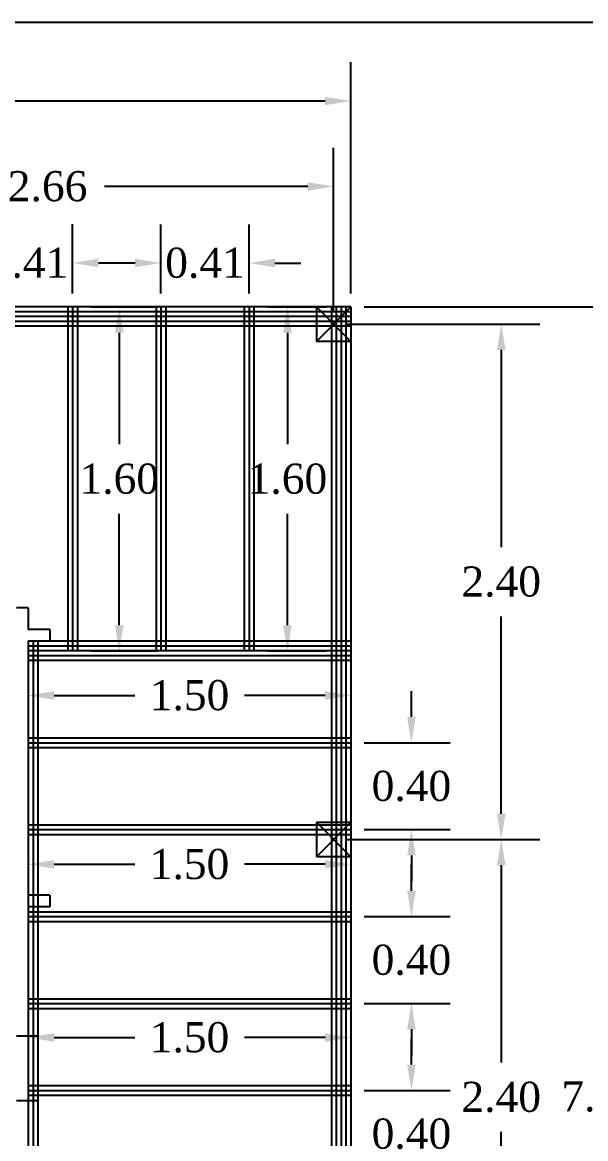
# Model space of a CAD drawing. Header units: inches. Extents: x 86794 to 87086, y 41803 to 41823.
# Drawn here: x 86866.95 to 86869.57, y 41816.95 to 41822.14 of the extents above; entities that cross this region are included whole.
import ezdxf

# ---------------------------------------------------------------- set-up
doc = ezdxf.new("R2010")
doc.units = ezdxf.units.IN
doc.header["$MEASUREMENT"] = 0
doc.styles.get("Standard").update_dxf_attribs({"font": 'times.ttf'})
doc.dimstyles.get("Standard").update_dxf_attribs({"dimtxt": 0.14, "dimasz": 0.12, "dimexe": 0.18, "dimexo": 0.0625, "dimgap": 0.09, "dimtad": 0, "dimtih": 1, "dimtoh": 1, "dimzin": 0, "dimdsep": 46, "dimtxsty": 'Standard', "dimcen": 0.09, "dimadec": 0, "dimazin": 0, "dimtfac": 1, "dimtofl": 0, "dimtmove": 0, "dimatfit": 3, "dimfxl": 1, "dimtolj": 1, "dimtzin": 0, "dimarcsym": 0})

# ---------------------------------------------------------------- blocks, each defined once
blk = doc.blocks.new('*D29')
at = {"color": 0, "lineweight": -2, "ltscale": 0.006, "transparency": 16777216}
for p, q in [((86868.7601, 41817.2928), (86868.7601, 41817.4128)), ((86868.5409, 41817.1728), (86868.9401, 41817.1728)), ((86868.5409, 41816.7685), (86868.9401, 41816.7685)), ((86868.7601, 41816.6485), (86868.7601, 41816.5285))]:
    blk.add_line(p, q, dxfattribs=at)
at = {"color": 0, "ltscale": 0.006, "transparency": 16777216}
for points in [[(86868.7401, 41817.2928), (86868.7801, 41817.2928), (86868.7601, 41817.1728)], [(86868.7401, 41816.6485), (86868.7801, 41816.6485), (86868.7601, 41816.7685)]]:
    blk.add_solid(points, dxfattribs=at)
at = {"layer": 'Defpoints', "color": 0, "ltscale": 0.006, "transparency": 16777216}
for p in [(86868.4784, 41817.1728), (86868.7601, 41817.1728), (86868.4784, 41816.7685)]:
    blk.add_point(p, dxfattribs=at)
at = {"color": 0, "ltscale": 0.006, "transparency": 16777216, "insert": (86868.7601, 41816.9707), "char_height": 0.14, "attachment_point": 5}
blk.add_mtext('\\A1;0.40', dxfattribs=at)
blk = doc.blocks.new('*D30')
at = {"color": 0, "lineweight": -2, "ltscale": 0.006, "transparency": 16777216}
for p, q in [((86868.7601, 41818.1014), (86868.7601, 41818.2214)), ((86868.5409, 41817.9814), (86868.9401, 41817.9814)), ((86868.5409, 41817.5771), (86868.9401, 41817.5771)), ((86868.7601, 41817.4571), (86868.7601, 41817.3371))]:
    blk.add_line(p, q, dxfattribs=at)
at = {"color": 0, "ltscale": 0.006, "transparency": 16777216}
for points in [[(86868.7401, 41818.1014), (86868.7801, 41818.1014), (86868.7601, 41817.9814)], [(86868.7401, 41817.4571), (86868.7801, 41817.4571), (86868.7601, 41817.5771)]]:
    blk.add_solid(points, dxfattribs=at)
at = {"layer": 'Defpoints', "color": 0, "ltscale": 0.006, "transparency": 16777216}
for p in [(86868.4784, 41817.9814), (86868.7601, 41817.9814), (86868.4784, 41817.5771)]:
    blk.add_point(p, dxfattribs=at)
at = {"color": 0, "ltscale": 0.006, "transparency": 16777216, "insert": (86868.7601, 41817.7792), "char_height": 0.14, "attachment_point": 5}
blk.add_mtext('\\A1;0.40', dxfattribs=at)
blk = doc.blocks.new('*D31')
at = {"color": 0, "lineweight": -2, "ltscale": 0.006, "transparency": 16777216}
for p, q in [((86868.7601, 41818.91), (86868.7601, 41819.03)), ((86868.5409, 41818.79), (86868.9401, 41818.79)), ((86868.5409, 41818.3857), (86868.9401, 41818.3857)), ((86868.7601, 41818.2657), (86868.7601, 41818.1457))]:
    blk.add_line(p, q, dxfattribs=at)
at = {"color": 0, "ltscale": 0.006, "transparency": 16777216}
for points in [[(86868.7401, 41818.91), (86868.7801, 41818.91), (86868.7601, 41818.79)], [(86868.7401, 41818.2657), (86868.7801, 41818.2657), (86868.7601, 41818.3857)]]:
    blk.add_solid(points, dxfattribs=at)
at = {"layer": 'Defpoints', "color": 0, "ltscale": 0.006, "transparency": 16777216}
for p in [(86868.4784, 41818.79), (86868.7601, 41818.79), (86868.4784, 41818.3857)]:
    blk.add_point(p, dxfattribs=at)
at = {"color": 0, "ltscale": 0.006, "transparency": 16777216, "insert": (86868.7601, 41818.5878), "char_height": 0.14, "attachment_point": 5}
blk.add_mtext('\\A1;0.40', dxfattribs=at)
blk = doc.blocks.new('*D32')
at = {"color": 0, "lineweight": -2, "ltscale": 0.006, "transparency": 16777216}
for p, q in [((86868.0905, 41820.8167), (86868.3637, 41820.8167)), ((86868.1837, 41820.6967), (86868.1837, 41820.1782)), ((86868.1837, 41819.3367), (86868.1837, 41819.8553)), ((86868.0905, 41819.2167), (86868.3637, 41819.2167))]:
    blk.add_line(p, q, dxfattribs=at)
at = {"color": 0, "ltscale": 0.006, "transparency": 16777216}
for points in [[(86868.1637, 41820.6967), (86868.2037, 41820.6967), (86868.1837, 41820.8167)], [(86868.1637, 41819.3367), (86868.2037, 41819.3367), (86868.1837, 41819.2167)]]:
    blk.add_solid(points, dxfattribs=at)
at = {"layer": 'Defpoints', "color": 0, "ltscale": 0.006, "transparency": 16777216}
for p in [(86868.028, 41820.8167), (86868.028, 41819.2167), (86868.1837, 41819.2167)]:
    blk.add_point(p, dxfattribs=at)
at = {"color": 0, "ltscale": 0.006, "transparency": 16777216, "insert": (86868.1837, 41820.0167), "char_height": 0.14, "attachment_point": 5}
blk.add_mtext('\\A1;1.60', dxfattribs=at)
blk = doc.blocks.new('*D33')
at = {"color": 0, "lineweight": -2, "ltscale": 0.006, "transparency": 16777216}
for p, q in [((86867.2698, 41820.8167), (86867.5817, 41820.8167)), ((86867.4017, 41820.6967), (86867.4017, 41820.1782)), ((86867.4017, 41819.3367), (86867.4017, 41819.8553)), ((86867.2698, 41819.2167), (86867.5817, 41819.2167))]:
    blk.add_line(p, q, dxfattribs=at)
at = {"color": 0, "ltscale": 0.006, "transparency": 16777216}
for points in [[(86867.3817, 41820.6967), (86867.4217, 41820.6967), (86867.4017, 41820.8167)], [(86867.3817, 41819.3367), (86867.4217, 41819.3367), (86867.4017, 41819.2167)]]:
    blk.add_solid(points, dxfattribs=at)
at = {"layer": 'Defpoints', "color": 0, "ltscale": 0.006, "transparency": 16777216}
for p in [(86867.2073, 41820.8167), (86867.4017, 41820.8167), (86867.2073, 41819.2167)]:
    blk.add_point(p, dxfattribs=at)
at = {"color": 0, "ltscale": 0.006, "transparency": 16777216, "insert": (86867.4017, 41820.0167), "char_height": 0.14, "attachment_point": 5}
blk.add_mtext('\\A1;1.60', dxfattribs=at)
blk = doc.blocks.new('*D47')
at = {"color": 0, "lineweight": -2, "ltscale": 0.006, "transparency": 16777216}
for p, q in [((86866.7744, 41820.8792), (86866.7744, 41821.2013)), ((86867.1848, 41820.8792), (86867.1848, 41821.2013)), ((86866.6544, 41821.0213), (86866.5344, 41821.0213)), ((86867.3048, 41821.0213), (86867.4248, 41821.0213))]:
    blk.add_line(p, q, dxfattribs=at)
at = {"color": 0, "ltscale": 0.006, "transparency": 16777216}
for points in [[(86866.6544, 41821.0413), (86866.6544, 41821.0013), (86866.7744, 41821.0213)], [(86867.3048, 41821.0413), (86867.3048, 41821.0013), (86867.1848, 41821.0213)]]:
    blk.add_solid(points, dxfattribs=at)
at = {"layer": 'Defpoints', "color": 0, "ltscale": 0.006, "transparency": 16777216}
for p in [(86867.1848, 41821.0213), (86866.7744, 41820.8167), (86867.1848, 41820.8167)]:
    blk.add_point(p, dxfattribs=at)
at = {"color": 0, "ltscale": 0.006, "transparency": 16777216, "insert": (86866.9796, 41821.0213), "char_height": 0.14, "attachment_point": 5}
blk.add_mtext('\\A1;0.41', dxfattribs=at)
blk = doc.blocks.new('*D48')
at = {"color": 0, "lineweight": -2, "ltscale": 0.006, "transparency": 16777216}
for p, q in [((86867.5952, 41820.8792), (86867.5952, 41821.2009)), ((86868.0055, 41820.8792), (86868.0055, 41821.2009)), ((86867.4752, 41821.0209), (86867.3552, 41821.0209)), ((86868.1255, 41821.0209), (86868.2455, 41821.0209))]:
    blk.add_line(p, q, dxfattribs=at)
at = {"color": 0, "ltscale": 0.006, "transparency": 16777216}
for points in [[(86867.4752, 41821.0409), (86867.4752, 41821.0009), (86867.5952, 41821.0209)], [(86868.1255, 41821.0409), (86868.1255, 41821.0009), (86868.0055, 41821.0209)]]:
    blk.add_solid(points, dxfattribs=at)
at = {"layer": 'Defpoints', "color": 0, "ltscale": 0.006, "transparency": 16777216}
for p in [(86868.0055, 41821.0209), (86867.5952, 41820.8167), (86868.0055, 41820.8167)]:
    blk.add_point(p, dxfattribs=at)
at = {"color": 0, "ltscale": 0.006, "transparency": 16777216, "insert": (86867.8004, 41821.0209), "char_height": 0.14, "attachment_point": 5}
blk.add_mtext('\\A1;0.41', dxfattribs=at)
blk = doc.blocks.new('*D52')
at = {"color": 0, "lineweight": -2, "ltscale": 0.006, "transparency": 16777216}
for p, q in [((86865.7384, 41820.7992), (86865.7384, 41821.557)), ((86868.3984, 41820.7992), (86868.3984, 41821.557)), ((86865.8584, 41821.377), (86866.8038, 41821.377)), ((86868.2784, 41821.377), (86867.3331, 41821.377))]:
    blk.add_line(p, q, dxfattribs=at)
at = {"color": 0, "ltscale": 0.006, "transparency": 16777216}
for points in [[(86865.8584, 41821.397), (86865.8584, 41821.357), (86865.7384, 41821.377)], [(86868.2784, 41821.397), (86868.2784, 41821.357), (86868.3984, 41821.377)]]:
    blk.add_solid(points, dxfattribs=at)
at = {"layer": 'Defpoints', "color": 0, "ltscale": 0.006, "transparency": 16777216}
for p in [(86868.3984, 41821.377), (86865.7384, 41820.7367), (86868.3984, 41820.7367)]:
    blk.add_point(p, dxfattribs=at)
at = {"color": 0, "ltscale": 0.006, "transparency": 16777216, "insert": (86867.0684, 41821.377), "char_height": 0.14, "attachment_point": 5}
blk.add_mtext('\\A1;2.66', dxfattribs=at)
blk = doc.blocks.new('*D53')
at = {"color": 0, "lineweight": -2, "ltscale": 0.006, "transparency": 16777216}
for p, q in [((86857.6784, 41820.8792), (86857.6784, 41821.9544)), ((86868.4784, 41820.8792), (86868.4784, 41821.9544)), ((86857.7984, 41821.7744), (86862.7717, 41821.7744)), ((86868.3584, 41821.7744), (86863.3852, 41821.7744))]:
    blk.add_line(p, q, dxfattribs=at)
at = {"color": 0, "ltscale": 0.006, "transparency": 16777216}
for points in [[(86857.7984, 41821.7944), (86857.7984, 41821.7544), (86857.6784, 41821.7744)], [(86868.3584, 41821.7944), (86868.3584, 41821.7544), (86868.4784, 41821.7744)]]:
    blk.add_solid(points, dxfattribs=at)
at = {"layer": 'Defpoints', "color": 0, "ltscale": 0.006, "transparency": 16777216}
for p in [(86868.4784, 41821.7744), (86857.6784, 41820.8167), (86868.4784, 41820.8167)]:
    blk.add_point(p, dxfattribs=at)
at = {"color": 0, "ltscale": 0.006, "transparency": 16777216, "insert": (86863.0784, 41821.7744), "char_height": 0.14, "attachment_point": 5}
blk.add_mtext('\\A1;10.80', dxfattribs=at)
blk = doc.blocks.new('*D64')
at = {"color": 0, "lineweight": -2, "ltscale": 0.006, "transparency": 16777216}
for p, q in [((86868.4609, 41820.7367), (86869.3577, 41820.7367)), ((86869.1777, 41820.6167), (86869.1777, 41819.6998)), ((86869.1777, 41818.4601), (86869.1777, 41819.377)), ((86868.4609, 41818.3401), (86869.3577, 41818.3401))]:
    blk.add_line(p, q, dxfattribs=at)
at = {"color": 0, "ltscale": 0.006, "transparency": 16777216}
for points in [[(86869.1577, 41820.6167), (86869.1977, 41820.6167), (86869.1777, 41820.7367)], [(86869.1577, 41818.4601), (86869.1977, 41818.4601), (86869.1777, 41818.3401)]]:
    blk.add_solid(points, dxfattribs=at)
at = {"layer": 'Defpoints', "color": 0, "ltscale": 0.006, "transparency": 16777216}
for p in [(86868.3984, 41820.7367), (86868.3984, 41818.3401), (86869.1777, 41818.3401)]:
    blk.add_point(p, dxfattribs=at)
at = {"color": 0, "ltscale": 0.006, "transparency": 16777216, "insert": (86869.1777, 41819.5384), "char_height": 0.14, "attachment_point": 5}
blk.add_mtext('\\A1;2.40', dxfattribs=at)
blk = doc.blocks.new('*D65')
at = {"color": 0, "lineweight": -2, "ltscale": 0.006, "transparency": 16777216}
for p, q in [((86868.4609, 41818.3401), (86869.3577, 41818.3401)), ((86869.1777, 41818.2201), (86869.1777, 41817.3032)), ((86869.1777, 41816.0634), (86869.1777, 41816.9803)), ((86868.4609, 41815.9434), (86869.3577, 41815.9434))]:
    blk.add_line(p, q, dxfattribs=at)
at = {"color": 0, "ltscale": 0.006, "transparency": 16777216}
for points in [[(86869.1577, 41818.2201), (86869.1977, 41818.2201), (86869.1777, 41818.3401)], [(86869.1577, 41816.0634), (86869.1977, 41816.0634), (86869.1777, 41815.9434)]]:
    blk.add_solid(points, dxfattribs=at)
at = {"layer": 'Defpoints', "color": 0, "ltscale": 0.006, "transparency": 16777216}
for p in [(86868.3984, 41818.3401), (86869.1777, 41818.3401), (86868.3984, 41815.9434)]:
    blk.add_point(p, dxfattribs=at)
at = {"color": 0, "ltscale": 0.006, "transparency": 16777216, "insert": (86869.1777, 41817.1417), "char_height": 0.14, "attachment_point": 5}
blk.add_mtext('\\A1;2.40', dxfattribs=at)
blk = doc.blocks.new('*D67')
at = {"color": 0, "lineweight": -2, "ltscale": 0.006, "transparency": 16777216}
for p, q in [((86868.5409, 41820.8167), (86869.8225, 41820.8167)), ((86869.6425, 41820.6967), (86869.6425, 41817.3057)), ((86869.6425, 41813.5917), (86869.6425, 41816.9828)), ((86868.5409, 41813.4717), (86869.8225, 41813.4717))]:
    blk.add_line(p, q, dxfattribs=at)
at = {"color": 0, "ltscale": 0.006, "transparency": 16777216}
for points in [[(86869.6225, 41820.6967), (86869.6625, 41820.6967), (86869.6425, 41820.8167)], [(86869.6225, 41813.5917), (86869.6625, 41813.5917), (86869.6425, 41813.4717)]]:
    blk.add_solid(points, dxfattribs=at)
at = {"layer": 'Defpoints', "color": 0, "ltscale": 0.006, "transparency": 16777216}
for p in [(86868.4784, 41820.8167), (86869.6425, 41820.8167), (86868.4784, 41813.4717)]:
    blk.add_point(p, dxfattribs=at)
at = {"color": 0, "ltscale": 0.006, "transparency": 16777216, "insert": (86869.6425, 41817.1442), "char_height": 0.14, "attachment_point": 5}
blk.add_mtext('\\A1;7.35', dxfattribs=at)
blk = doc.blocks.new('*D84')
at = {"color": 0, "lineweight": -2, "ltscale": 0.006, "transparency": 16777216}
for p, q in [((86866.9784, 41817.4921), (86866.9784, 41817.239)), ((86868.4784, 41817.4921), (86868.4784, 41817.239)), ((86867.0984, 41817.419), (86867.4734, 41817.419)), ((86868.3584, 41817.419), (86867.9835, 41817.419))]:
    blk.add_line(p, q, dxfattribs=at)
at = {"color": 0, "ltscale": 0.006, "transparency": 16777216}
for points in [[(86867.0984, 41817.439), (86867.0984, 41817.399), (86866.9784, 41817.419)], [(86868.3584, 41817.439), (86868.3584, 41817.399), (86868.4784, 41817.419)]]:
    blk.add_solid(points, dxfattribs=at)
at = {"layer": 'Defpoints', "color": 0, "ltscale": 0.006, "transparency": 16777216}
for p in [(86866.9784, 41817.5546), (86868.4784, 41817.5546), (86868.4784, 41817.419)]:
    blk.add_point(p, dxfattribs=at)
at = {"color": 0, "ltscale": 0.006, "transparency": 16777216, "insert": (86867.7284, 41817.419), "char_height": 0.14, "attachment_point": 5}
blk.add_mtext('\\A1;1.50', dxfattribs=at)
blk = doc.blocks.new('*D85')
at = {"color": 0, "lineweight": -2, "ltscale": 0.006, "transparency": 16777216}
for p, q in [((86866.9784, 41818.3007), (86866.9784, 41818.0445)), ((86868.4784, 41818.3007), (86868.4784, 41818.0445)), ((86867.0984, 41818.2245), (86867.4734, 41818.2245)), ((86868.3584, 41818.2245), (86867.9835, 41818.2245))]:
    blk.add_line(p, q, dxfattribs=at)
at = {"color": 0, "ltscale": 0.006, "transparency": 16777216}
for points in [[(86867.0984, 41818.2445), (86867.0984, 41818.2045), (86866.9784, 41818.2245)], [(86868.3584, 41818.2445), (86868.3584, 41818.2045), (86868.4784, 41818.2245)]]:
    blk.add_solid(points, dxfattribs=at)
at = {"layer": 'Defpoints', "color": 0, "ltscale": 0.006, "transparency": 16777216}
for p in [(86866.9784, 41818.3632), (86868.4784, 41818.3632), (86868.4784, 41818.2245)]:
    blk.add_point(p, dxfattribs=at)
at = {"color": 0, "ltscale": 0.006, "transparency": 16777216, "insert": (86867.7284, 41818.2245), "char_height": 0.14, "attachment_point": 5}
blk.add_mtext('\\A1;1.50', dxfattribs=at)
blk = doc.blocks.new('*D86')
at = {"color": 0, "lineweight": -2, "ltscale": 0.006, "transparency": 16777216}
for p, q in [((86866.9784, 41819.1092), (86866.9784, 41818.8298)), ((86868.4784, 41819.1092), (86868.4784, 41818.8298)), ((86867.0984, 41819.0098), (86867.4734, 41819.0098)), ((86868.3584, 41819.0098), (86867.9835, 41819.0098))]:
    blk.add_line(p, q, dxfattribs=at)
at = {"color": 0, "ltscale": 0.006, "transparency": 16777216}
for points in [[(86867.0984, 41819.0298), (86867.0984, 41818.9898), (86866.9784, 41819.0098)], [(86868.3584, 41819.0298), (86868.3584, 41818.9898), (86868.4784, 41819.0098)]]:
    blk.add_solid(points, dxfattribs=at)
at = {"layer": 'Defpoints', "color": 0, "ltscale": 0.006, "transparency": 16777216}
for p in [(86866.9784, 41819.1717), (86868.4784, 41819.1717), (86868.4784, 41819.0098)]:
    blk.add_point(p, dxfattribs=at)
at = {"color": 0, "ltscale": 0.006, "transparency": 16777216, "insert": (86867.7284, 41819.0098), "char_height": 0.14, "attachment_point": 5}
blk.add_mtext('\\A1;1.50', dxfattribs=at)

msp = doc.modelspace()

# ---------------------------------------------------------------- linework, layer by layer
for p, q in [((86851.4345, 41822.1404), (86878.7719, 41822.1404)), ((86868.4784, 41820.8167), (86857.6784, 41820.8167)), ((86868.4784, 41820.7942), (86857.6784, 41820.7942)), ((86868.4784, 41820.7717), (86857.6784, 41820.7717)), ((86868.3184, 41820.8167), (86868.3184, 41820.6567)), ((86868.3884, 41820.8167), (86868.3884, 41813.4717)), ((86868.4109, 41820.8167), (86868.4109, 41813.4717)), ((86868.4334, 41820.8167), (86868.4334, 41813.4717)), ((86868.4559, 41820.8167), (86868.4559, 41813.4717)), ((86868.4784, 41820.8167), (86868.4784, 41813.4717)), ((86868.4784, 41820.7492), (86857.6784, 41820.7492)), ((86868.4784, 41820.7267), (86857.6784, 41820.7267)), ((86868.4784, 41820.6567), (86868.3184, 41820.6567)), ((86866.9784, 41819.4167), (86866.9234, 41819.4167)), ((86866.9784, 41819.4167), (86866.9784, 41819.3167)), ((86867.0784, 41819.3167), (86866.9784, 41819.3167)), ((86867.0784, 41819.3167), (86867.0784, 41819.2617)), ((86868.4784, 41819.2617), (86866.9784, 41819.2617)), ((86866.9784, 41819.2617), (86866.9784, 41813.4717)), ((86868.4784, 41819.2392), (86866.9784, 41819.2392)), ((86868.4784, 41819.2167), (86866.9784, 41819.2167)), ((86867.0009, 41819.2617), (86867.0009, 41813.4717)), ((86867.0234, 41819.2617), (86867.0234, 41813.4717)), ((86868.4784, 41819.1942), (86866.9784, 41819.1942)), ((86868.4784, 41819.1717), (86866.9784, 41819.1717)), ((86866.9784, 41818.8125), (86868.4784, 41818.8125)), ((86866.9784, 41818.79), (86868.4784, 41818.79)), ((86866.9784, 41818.7675), (86868.4784, 41818.7675)), ((86866.9784, 41818.4082), (86868.4784, 41818.4082)), ((86866.9784, 41818.3857), (86868.4784, 41818.3857)), ((86868.3184, 41818.4201), (86868.3184, 41818.2601)), ((86866.9784, 41818.3632), (86868.4784, 41818.3632)), ((86867.0784, 41818.0817), (86866.9784, 41818.0817)), ((86867.0784, 41818.0817), (86867.0784, 41818.0267)), ((86867.0784, 41818.0267), (86866.9784, 41818.0267)), ((86866.9784, 41818.0039), (86868.4784, 41818.0039)), ((86866.9784, 41817.9814), (86868.4784, 41817.9814)), ((86866.9784, 41817.9589), (86868.4784, 41817.9589)), ((86866.9784, 41817.5996), (86868.4784, 41817.5996)), ((86866.9784, 41817.5771), (86868.4784, 41817.5771)), ((86866.9784, 41817.5546), (86868.4784, 41817.5546)), ((86866.9784, 41817.1953), (86868.4784, 41817.1953)), ((86866.9784, 41817.1728), (86868.4784, 41817.1728)), ((86866.9784, 41817.1728), (86868.4784, 41817.1728)), ((86866.9784, 41817.1503), (86868.4784, 41817.1503))]:
    msp.add_line(p, q)
at = {"ltscale": 0.006}
for p, q in [((86867.1623, 41820.8167), (86867.1623, 41819.2167)), ((86867.1848, 41820.8167), (86867.1848, 41819.2167)), ((86867.2073, 41820.8167), (86867.2073, 41819.2167)), ((86867.5727, 41820.8167), (86867.5727, 41819.2167)), ((86867.5952, 41820.8167), (86867.5952, 41819.2167)), ((86867.6177, 41820.8167), (86867.6177, 41819.2167)), ((86867.983, 41820.8167), (86867.983, 41819.2167)), ((86868.0055, 41820.8167), (86868.0055, 41819.2167)), ((86868.028, 41820.8167), (86868.028, 41819.2167)), ((86868.3184, 41820.8167), (86868.4784, 41820.6567)), ((86868.4784, 41820.8167), (86868.3184, 41820.6567)), ((86868.3184, 41818.4201), (86868.4784, 41818.4201)), ((86868.4784, 41818.2601), (86868.3184, 41818.4201)), ((86868.4784, 41818.4201), (86868.3184, 41818.2601)), ((86868.4784, 41818.2601), (86868.3184, 41818.2601))]:
    msp.add_line(p, q, dxfattribs=at)
at = {"color": 251, "ltscale": 0.006, "true_color": 0x636466}
for p, q in [((86866.9234, 41817.4267), (86867.0234, 41817.4267)), ((86866.9234, 41817.1267), (86867.0234, 41817.1267))]:
    msp.add_line(p, q, dxfattribs=at)

# ---------------------------------------------------------------- dimensions: what is measured, and where the dimension line sits
at = {"ltscale": 0.006}
for base, p1, p2, picture, middle in [((86868.4784, 41821.7744), (86857.6784, 41820.8167), (86868.4784, 41820.8167), '*D53', (86863.0784, 41821.7744)), ((86868.3984, 41821.377), (86865.7384, 41820.7367), (86868.3984, 41820.7367), '*D52', (86867.0684, 41821.377)), ((86868.4784, 41819.0098), (86866.9784, 41819.1717), (86868.4784, 41819.1717), '*D86', (86867.7284, 41819.0098)), ((86868.4784, 41818.2245), (86866.9784, 41818.3632), (86868.4784, 41818.3632), '*D85', (86867.7284, 41818.2245)), ((86868.4784, 41817.419), (86866.9784, 41817.5546), (86868.4784, 41817.5546), '*D84', (86867.7284, 41817.419))]:
    dim = msp.add_linear_dim(base=base, p1=p1, p2=p2, dimstyle='Standard', dxfattribs=at)
    dim.commit()
    dim.dimension.update_dxf_attribs({"geometry": picture, "text_midpoint": middle})
for base, p1, p2, picture, middle in [((86867.1848, 41821.0213), (86866.7744, 41820.8167), (86867.1848, 41820.8167), '*D47', (86866.9796, 41821.0213)), ((86868.0055, 41821.0209), (86867.5952, 41820.8167), (86868.0055, 41820.8167), '*D48', (86867.8004, 41821.0209))]:
    dim = msp.add_linear_dim(base=base, p1=p1, p2=p2, dimstyle='Standard', dxfattribs=at)
    dim.commit()
    dim.dimension.update_dxf_attribs({"geometry": picture, "text_midpoint": middle, "dimtype": 160})
for base, p1, p2, picture, middle in [((86867.4017, 41820.8167), (86867.2073, 41819.2167), (86867.2073, 41820.8167), '*D33', (86867.4017, 41820.0167)), ((86868.1837, 41819.2167), (86868.028, 41820.8167), (86868.028, 41819.2167), '*D32', (86868.1837, 41820.0167)), ((86869.6424516066, 41820.8167426768), (86868.4784366303, 41813.4717426768), (86868.4784366303, 41820.8167426768), '*D67', (86869.6424516066, 41817.1442426768)), ((86869.1777, 41818.3401), (86868.3984, 41820.7367), (86868.3984, 41818.3401), '*D64', (86869.1777, 41819.5384)), ((86868.7601, 41818.79), (86868.4784, 41818.3857), (86868.4784, 41818.79), '*D31', (86868.7601, 41818.5878)), ((86869.1777, 41818.3401), (86868.3984, 41815.9434), (86868.3984, 41818.3401), '*D65', (86869.1777, 41817.1417)), ((86868.7601, 41817.9814), (86868.4784, 41817.5771), (86868.4784, 41817.9814), '*D30', (86868.7601, 41817.7792)), ((86868.7601, 41817.1728), (86868.4784, 41816.7685), (86868.4784, 41817.1728), '*D29', (86868.7601, 41816.9707))]:
    dim = msp.add_linear_dim(base=base, p1=p1, p2=p2, angle=90, dimstyle='Standard', dxfattribs=at)
    dim.commit()
    dim.dimension.update_dxf_attribs({"geometry": picture, "text_midpoint": middle})

doc.saveas('drawing.dxf')
